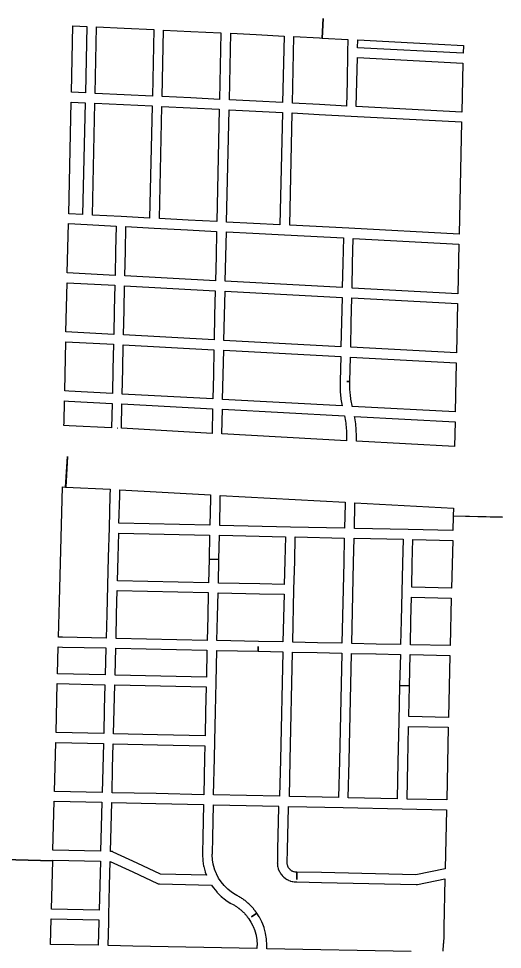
# Model space of a CAD drawing. Extents: x 0 to 1129, y 203 to 1017.
# Drawn here: x 334.1 to 389.6, y 424.4 to 531.2 of the extents above; entities that cross this region are included whole.
import ezdxf

# ---------------------------------------------------------------- set-up
doc = ezdxf.new("R2010")
doc.units = 0
doc.layers.get('0').update_dxf_attribs({"linetype": 'CONTINUOUS'})

msp = doc.modelspace()

# ---------------------------------------------------------------- linework, layer by layer
at = {"color": 1}
for points in [[(369.026734, 531.240932), (368.913845, 529.011377), (371.884222, 528.856154), (371.848956, 527.388599), (371.778378, 524.008977), (371.714889, 521.207932), (368.631622, 521.370221), (365.513044, 521.539555), (365.682378, 529.18071), (368.610444, 529.025488), (368.906778, 529.01149), (369.026734, 531.240932)], [(340.3106, 530.422488), (341.905178, 530.344888), (341.735845, 522.717821), (340.134222, 522.788377), (340.3106, 530.422488)], [(343.034067, 530.288444), (346.209044, 530.140266), (349.602778, 529.985043), (349.426378, 522.343865), (346.173778, 522.49911), (342.864734, 522.661377), (343.034067, 530.288444)], [(350.7246, 529.928599), (353.857266, 529.773377), (357.307444, 529.61111), (357.145178, 521.969932), (353.836111, 522.132221), (350.555266, 522.287421), (350.7246, 529.928599)], [(358.436333, 529.554666), (361.336155, 529.406488), (364.553489, 529.244221), (364.384155, 521.595999), (361.357333, 521.751199), (358.274067, 521.913488), (358.436333, 529.554666)], [(373.013111, 528.79971), (379.4266, 528.461043), (379.4266, 528.468042), (385.134556, 528.164665), (385.113332, 527.268621), (372.991865, 527.903598), (373.013111, 528.79971)], [(372.963711, 526.774822), (385.092222, 526.139845), (384.958155, 520.516556), (372.843778, 521.151556), (372.907266, 523.980822), (372.963711, 526.774822)], [(340.113044, 521.66012), (341.707622, 521.589564), (341.4254, 508.75552), (339.823778, 508.840187), (340.113044, 521.66012)], [(342.836511, 521.53312), (346.124378, 521.370854), (349.398155, 521.215609), (349.115933, 508.353342), (345.863333, 508.529742), (342.554289, 508.699076), (342.836511, 521.53312)], [(350.527044, 521.1586), (353.786734, 521.0034), (357.116956, 520.841111), (356.827667, 507.9506), (353.532734, 508.127), (350.244822, 508.296333), (350.527044, 521.1586)], [(358.245845, 520.784622), (361.293845, 520.622332), (364.355933, 520.467133), (364.066667, 507.576622), (361.032778, 507.738911), (357.956556, 507.89411), (358.245845, 520.784622)], [(365.484822, 520.410575), (368.568111, 520.241242), (372.237, 520.050731), (384.937, 519.380442), (384.647711, 506.504064), (371.968889, 507.174353), (365.195556, 507.520064), (365.484822, 520.410575)], [(339.795556, 507.717778), (341.940444, 507.597845), (345.263622, 507.428511), (345.207178, 504.578067), (345.143667, 501.769933), (339.661489, 502.059222), (339.795556, 507.717778)], [(346.392511, 507.372135), (349.645111, 507.195734), (353.469222, 506.998179), (356.799444, 506.828846), (356.743, 503.96429), (356.672444, 501.156179), (346.272556, 501.713556), (346.336067, 504.549912), (346.392511, 507.372135)], [(357.928333, 506.772401), (360.976333, 506.610135), (364.588778, 506.419623), (371.362111, 506.073912), (371.305667, 503.174068), (371.235111, 500.373023), (357.801333, 501.092668), (357.871889, 503.936068), (357.928333, 506.772401)], [(372.491, 506.017536), (384.626556, 505.375469), (384.492511, 499.67458), (372.364, 500.316647), (372.420444, 503.160024), (372.491, 506.017536)], [(339.640333, 500.930469), (345.115444, 500.64118), (345.059, 497.797802), (344.988444, 494.989691), (339.513333, 495.286024), (339.640333, 500.930469)], [(346.244333, 500.584735), (356.644222, 500.020291), (356.580734, 497.176913), (356.517222, 494.368802), (346.117333, 494.933247), (346.187889, 497.76958), (346.244333, 500.584735)], [(357.773111, 499.963914), (371.206889, 499.24427), (371.1434, 496.40087), (371.079889, 493.592759), (357.646111, 494.312425), (357.709622, 497.155826), (357.773111, 499.963914)], [(372.335778, 499.187826), (384.471333, 498.538714), (384.344333, 492.880136), (372.208778, 493.536314), (372.272289, 496.379692), (372.335778, 499.187826)], [(339.492155, 494.157248), (344.960222, 493.867959), (344.896734, 491.024582), (344.840289, 488.216471), (339.852, 488.484582), (339.365178, 488.512804), (339.492155, 494.157248)], [(346.089111, 493.811515), (356.489, 493.240026), (356.432556, 490.396626), (356.369044, 487.595582), (345.969178, 488.160026), (346.025622, 490.996359), (346.089111, 493.811515)], [(357.617889, 493.183582), (371.051667, 492.463915), (370.981111, 489.620537), (370.995109, 489.620537), (370.98811, 489.528804), (370.98811, 489.338315), (370.98811, 489.331316), (370.974112, 489.331316), (370.974112, 489.147872), (370.974112, 489.140873), (370.974112, 488.950361), (370.974112, 488.943362), (370.974112, 488.936363), (370.98811, 488.752919), (370.98811, 488.73892), (370.995109, 488.555476), (370.995109, 488.548477), (371.002108, 488.36501), (371.002108, 488.351012), (371.002108, 488.344012), (371.016107, 488.160568), (371.03733, 487.977124), (371.03733, 487.963125), (371.03733, 487.956126), (371.051328, 487.772659), (371.051328, 487.76566), (371.07955, 487.575149), (371.07955, 487.56815), (371.107772, 487.384705), (371.107772, 487.377706), (371.143062, 487.201329), (371.143062, 487.18733), (371.143062, 487.180331), (371.178328, 487.003954), (371.178328, 486.996954), (371.213594, 486.813487), (371.213594, 486.799489), (357.497594, 487.540311), (357.561106, 490.369578), (357.617889, 493.183582)], [(372.180556, 492.407516), (384.323178, 491.751338), (384.196155, 486.099849), (372.378111, 486.734849), (372.349889, 486.854805), (372.356888, 486.854805), (372.314532, 487.031182), (372.314532, 487.038182), (372.279266, 487.200471), (372.286265, 487.200471), (372.250998, 487.376848), (372.250998, 487.383847), (372.229775, 487.553181), (372.229775, 487.56018), (372.201553, 487.715379), (372.201553, 487.736602), (372.173331, 487.905936), (372.159332, 488.068225), (372.159332, 488.089448), (372.138109, 488.24467), (372.138109, 488.258668), (372.13111, 488.420935), (372.13111, 488.435159), (372.109887, 488.597425), (372.109887, 488.611424), (372.109887, 488.773713), (372.109887, 488.787711), (372.102888, 488.95), (372.102888, 488.963998), (372.102888, 489.126265), (372.102888, 489.140489), (372.102888, 489.302755), (372.102888, 489.316753), (372.109887, 489.493131), (372.109887, 489.584865), (371.742998, 489.598863), (372.109887, 489.591864), (372.180556, 492.407516)], [(339.344, 487.38396), (339.795556, 487.355738), (344.812067, 487.087627), (344.748556, 484.293627), (339.880222, 484.526449), (339.280511, 484.561738), (339.28751, 484.893338), (339.344, 487.38396)], [(345.940956, 487.031182), (356.340822, 486.466738), (356.284378, 483.637471), (345.877444, 484.237182), (345.940956, 487.031182)], [(357.469711, 486.410294), (371.489111, 485.648294), (371.531444, 485.450738), (371.524445, 485.450738), (371.566801, 485.239071), (371.566801, 485.232072), (371.602068, 485.034517), (371.595069, 485.034517), (371.630335, 484.822873), (371.630335, 484.815873), (371.658557, 484.611251), (371.658557, 484.604252), (371.67978, 484.413741), (371.672781, 484.413741), (371.694004, 484.202097), (371.694004, 484.187873), (371.708228, 483.990317), (371.708228, 483.976319), (371.715228, 483.778763), (371.715228, 483.764539), (371.722227, 483.566984), (371.722227, 483.552985), (371.736451, 483.362474), (371.736451, 483.341251), (371.736451, 483.150762), (371.736451, 483.143763), (371.722227, 482.932119), (371.722227, 482.798052), (357.41356, 483.58123), (357.41356, 483.595228), (357.469711, 486.410294)], [(372.646222, 485.585031), (384.175, 484.971186), (384.132667, 482.120742), (372.857889, 482.734586), (372.857889, 482.769853), (372.85089, 482.769853), (372.85089, 482.903919), (372.865114, 483.12263), (372.865114, 483.12963), (372.865114, 483.143628), (372.865114, 483.362361), (372.865114, 483.36936), (372.85089, 483.588094), (372.85089, 483.602092), (372.843891, 483.820803), (372.843891, 483.827802), (372.836892, 484.046513), (372.836892, 484.060737), (372.822668, 484.279448), (372.822668, 484.286447), (372.801444, 484.505158), (372.801444, 484.512157), (372.773222, 484.737935), (372.773222, 484.744934), (372.751999, 484.963668), (372.751999, 484.970667), (372.71671, 485.196444), (372.71671, 485.203444), (372.681421, 485.422177), (372.681421, 485.429176), (372.646222, 485.585031)], [(345.418822, 484.237408), (345.454111, 484.237408), (345.454111, 484.230409), (345.418822, 484.230409), (345.418822, 484.237408)], [(339.668556, 481.005964), (339.499222, 477.478186), (344.572155, 477.231253), (344.550932, 476.504519), (344.452154, 472.78623), (344.367488, 469.456008), (344.367488, 469.449009), (344.282821, 466.182275), (344.198154, 462.908498), (344.127599, 460.14272), (339.118154, 460.255609), (338.659555, 460.262608), (338.765377, 464.383052), (339.104043, 477.499319), (339.463865, 477.478096), (339.668556, 481.005964)], [(345.701044, 477.174808), (356.115044, 476.582142), (356.108045, 476.123519), (356.030423, 473.103742), (345.595267, 473.329519), (345.679934, 476.483341), (345.701044, 477.174808)], [(357.229845, 476.51863), (371.566734, 475.742519), (371.559734, 475.566142), (371.489179, 472.765075), (365.294401, 472.899119), (357.159334, 473.075519), (357.222846, 476.095297), (357.229845, 476.51863)], [(372.688556, 475.679031), (383.9986, 475.058142), (383.977377, 474.162075), (389.614754, 474.028008), (383.977377, 474.155031), (383.942088, 472.489919), (378.81271, 472.602808), (378.791487, 472.602808), (372.617865, 472.736853), (372.68842, 475.537919), (372.688556, 475.679031)], [(345.567, 472.20063), (356.002155, 471.974853), (355.938667, 469.209075), (357.067556, 469.180853), (357.131044, 471.94663), (364.708734, 471.784364), (364.645222, 469.011519), (364.574667, 466.309253), (361.759489, 466.365697), (357.004067, 466.464452), (357.067556, 469.180853), (355.938667, 469.194851), (355.875178, 466.492562), (345.425889, 466.725406), (345.496444, 469.427673), (345.567, 472.20063)], [(365.837622, 471.756142), (371.460889, 471.636186), (371.404444, 468.863341), (371.199845, 459.557075), (368.377622, 459.613519), (368.370623, 459.613519), (365.555468, 459.677031), (365.689512, 465.709519), (365.774179, 468.983297), (365.837622, 471.756142)], [(372.589778, 471.607964), (378.206, 471.488008), (378.142511, 468.72223), (378.071933, 465.455519), (377.987266, 462.181742), (377.930822, 459.408897), (375.136822, 459.472408), (375.115599, 459.472408), (372.328666, 459.528853), (372.533266, 468.835119), (372.589778, 471.607964)], [(379.327845, 471.459786), (383.913933, 471.361031), (383.779889, 465.885919), (379.214956, 465.984675), (379.2714, 468.694008), (379.327845, 471.459786)], [(345.397667, 465.596698), (355.846956, 465.363854), (355.790511, 462.661587), (355.727, 459.888742), (345.256556, 460.11452), (345.327111, 462.880298), (345.397667, 465.596698)], [(356.975845, 465.335699), (361.731266, 465.236944), (364.546444, 465.180499), (364.426511, 459.705388), (361.604289, 459.761833), (356.841778, 459.860588), (356.912333, 462.633433), (356.975845, 465.335699)], [(379.186734, 464.855921), (383.751667, 464.750099), (383.617622, 459.289099), (379.059711, 459.38081), (379.116155, 462.153655), (379.186734, 464.855921)], [(338.6314, 459.134238), (339.097044, 459.127239), (344.099444, 459.01435), (344.014778, 455.931084), (338.539667, 456.051017), (338.6314, 459.134238)], [(345.228333, 458.986128), (355.684667, 458.76035), (355.628222, 455.684128), (345.143667, 455.902862), (345.228333, 458.986128)], [(361.590155, 459.19775), (361.583156, 458.633305), (364.398334, 458.576861), (364.130201, 446.187305), (364.03849, 441.996282), (356.460823, 442.151527), (356.559601, 446.363683), (356.601934, 448.339238), (356.67249, 451.718861), (356.743045, 455.084349), (356.813601, 458.73206), (361.576112, 458.633305), (361.590155, 459.19775)], [(365.527178, 458.548706), (368.356444, 458.485195), (371.171622, 458.42875), (370.896444, 446.046262), (370.804734, 441.848195), (365.167333, 441.968128), (365.259044, 446.159151), (365.527178, 458.548706)], [(372.300511, 458.400528), (375.087444, 458.344084), (375.108668, 458.344084), (377.902668, 458.280572), (377.818001, 454.703417), (378.94689, 454.675195), (379.031556, 458.25235), (383.589468, 458.160639), (383.427179, 451.048639), (378.876357, 451.147417), (378.94689, 454.675195), (377.818001, 454.689193), (377.733334, 450.611082), (377.620445, 445.897971), (377.535779, 441.69286), (371.926623, 441.81986), (372.025401, 446.017927), (372.300511, 458.400528)], [(338.511444, 454.922083), (343.986556, 454.80215), (343.908956, 451.994039), (343.845444, 449.185927), (338.370333, 449.305861), (338.511444, 454.922083)], [(345.115444, 454.772889), (355.6, 454.554155), (355.543556, 451.731933), (355.487111, 448.930889), (350.033178, 449.043778), (344.960222, 449.156667), (345.037845, 451.964778), (345.115444, 454.772889)], [(378.848067, 450.017332), (383.398889, 449.918554), (383.222511, 441.578887), (378.6646, 441.677665), (378.749266, 445.868665), (378.848067, 450.017332)], [(338.342111, 448.17582), (343.817222, 448.055887), (343.739622, 445.240709), (343.669044, 442.432621), (338.186889, 442.559598), (338.342111, 448.17582)], [(344.932, 448.027665), (350.004956, 447.914776), (355.458889, 447.801887), (355.430667, 446.390776), (355.331889, 442.178621), (349.856778, 442.298554), (344.797933, 442.404398), (344.861444, 445.212487), (344.932, 448.027665)], [(338.158667, 441.430777), (343.640822, 441.303799), (343.563222, 438.495666), (343.492667, 435.687577), (338.017556, 435.800466), (338.158667, 441.430777)], [(344.769711, 441.275577), (349.828556, 441.169733), (355.303667, 441.049799), (355.226067, 437.289177), (355.190778, 435.482955), (355.190778, 435.461732), (355.183779, 435.327665), (355.183779, 435.306442), (355.183779, 435.271175), (355.219068, 434.657331), (355.219068, 434.622064), (355.226067, 434.593842), (355.317778, 433.987064), (355.317778, 433.958842), (355.331776, 433.937619), (355.486998, 433.337885), (355.493997, 433.309663), (355.508221, 433.281441), (355.642266, 432.949841), (350.371777, 433.069774), (347.676532, 434.33273), (344.946043, 435.60273), (344.840221, 435.659174), (344.727332, 435.666174), (344.621488, 435.666174), (344.692043, 438.467218), (344.769711, 441.275577)], [(379.151083, 424.179887), (362.563483, 424.504443), (362.570482, 424.744332), (362.570482, 424.75833), (362.577482, 424.899441), (362.577482, 424.920664), (362.577482, 424.955953), (362.542215, 425.569775), (362.542215, 425.605064), (362.535216, 425.626287), (362.436416, 426.240132), (362.436416, 426.275398), (362.429417, 426.296622), (362.274194, 426.889288), (362.260196, 426.924555), (362.246198, 426.952777), (362.027487, 427.524288), (362.013263, 427.55251), (362.006264, 427.580733), (361.724042, 428.124022), (361.710043, 428.152244), (361.68882, 428.180466), (361.43482, 428.575577), (360.806865, 428.159288), (361.420687, 428.589666), (361.371309, 428.674332), (361.357311, 428.674332), (361.357311, 428.681332), (361.237378, 428.836554), (361.237378, 428.850552), (361.230378, 428.857551), (361.166867, 428.935151), (361.166867, 428.94215), (361.096334, 429.012683), (361.096334, 429.026907), (361.089335, 429.033906), (361.025824, 429.104462), (361.025824, 429.111461), (360.955291, 429.181994), (360.955291, 429.188993), (360.948292, 429.202991), (360.88478, 429.273547), (360.877781, 429.280546), (360.807226, 429.351079), (360.807226, 429.358078), (360.73667, 429.428633), (360.722672, 429.428633), (360.722672, 429.435633), (360.652116, 429.506211), (360.645117, 429.520209), (360.567495, 429.590787), (360.567495, 429.597786), (360.496939, 429.661275), (360.48994, 429.668274), (360.41234, 429.73883), (360.398342, 429.745829), (360.327787, 429.80934), (360.320788, 429.816339), (360.243188, 429.879828), (360.243188, 429.886827), (360.236189, 429.886827), (360.165656, 429.950338), (360.151432, 429.957337), (360.144433, 429.957337), (360.06681, 430.020826), (360.06681, 430.027825), (359.98921, 430.077225), (359.975212, 430.091223), (359.890545, 430.147668), (359.798834, 430.211179), (359.714168, 430.274668), (359.707169, 430.274668), (359.707169, 430.281667), (359.615435, 430.338111), (359.530769, 430.394556), (359.51677, 430.394556), (359.432104, 430.451), (359.425105, 430.457999), (359.333371, 430.500333), (359.333371, 430.514331), (359.326372, 430.514331), (359.234661, 430.563709), (359.227662, 430.563709), (359.142995, 430.606065), (359.142995, 430.620063), (359.128997, 430.620063), (358.945553, 430.711796), (358.522219, 430.986952), (358.091819, 431.332685), (358.049508, 431.367974), (357.696708, 431.720729), (357.661441, 431.763085), (357.31573, 432.193463), (357.040553, 432.616796), (356.786553, 433.110685), (356.786553, 433.124683), (356.75833, 433.167017), (356.581953, 433.625639), (356.567729, 433.675017), (356.567729, 433.689015), (356.426618, 434.225237), (356.341951, 434.719126), (356.306684, 435.276504), (356.306684, 435.297727), (356.306684, 435.332993), (356.320683, 435.41766), (356.320683, 435.424659), (356.320683, 435.431658), (356.355972, 437.266103), (356.432556, 441.021532)], [(356.432556, 441.021532), (363.9326, 440.866287), (363.925601, 440.823977), (363.918602, 440.788687), (363.918602, 440.753398), (363.812757, 435.885088), (363.77749, 434.438687), (363.77749, 434.410465), (363.77749, 434.396467), (363.770491, 434.361201), (363.77749, 434.325911), (363.78449, 434.156578), (363.78449, 434.128356), (363.78449, 434.100134), (363.812712, 433.937867), (363.82671, 433.902578), (363.833709, 433.874356), (363.87602, 433.705023), (363.883019, 433.6768), (363.890018, 433.655577), (363.953507, 433.486244), (363.960506, 433.458022), (363.981729, 433.443798), (364.052285, 433.281531), (364.066283, 433.253309), (364.087506, 433.232086), (364.186261, 433.090975), (364.19326, 433.062753), (364.207258, 433.041529), (364.327192, 432.914529), (364.341416, 432.886307), (364.362639, 432.865084), (364.482594, 432.745128), (364.503818, 432.723905), (364.525041, 432.702682), (364.659108, 432.596838), (364.68733, 432.575614), (364.701328, 432.561616), (364.842439, 432.469905), (364.870661, 432.455681), (364.898884, 432.434458), (365.054106, 432.363903), (365.082328, 432.349904), (365.11055, 432.335906), (365.265772, 432.279462), (365.293995, 432.272463), (365.322217, 432.258239), (365.49155, 432.215928), (365.512773, 432.208929), (365.548062, 432.20193), (365.717396, 432.173707), (365.745618, 432.173707), (365.780907, 432.173707), (365.95024, 432.166708), (365.964239, 432.166708), (365.971238, 432.166708), (366.006527, 432.166708), (368.828749, 432.10322), (379.729571, 431.863308), (379.79306, 431.863308), (379.856571, 431.870307), (383.024527, 432.512351), (382.897504, 426.945529), (382.897504, 426.910263), (382.876281, 426.035374), (382.876281, 425.943641), (382.840992, 425.139307), (382.826994, 425.033463), (382.777594, 424.229152)], [(365.068556, 440.838065), (371.333889, 440.704021), (378.100155, 440.548799), (378.100155, 440.562797), (383.194289, 440.449908), (383.046111, 433.669508), (379.6806, 432.992174), (368.8574, 433.232086), (366.028111, 433.295575), (366.006888, 432.448908), (366.006888, 433.295575), (365.999889, 433.295575), (365.971667, 433.295575), (365.844667, 433.302574), (365.830668, 433.302574), (365.71778, 433.316798), (365.675446, 433.330796), (365.668447, 433.330796), (365.569647, 433.373152), (365.513202, 433.38715), (365.463825, 433.415372), (365.456826, 433.422371), (365.365115, 433.478816), (365.322781, 433.514105), (365.287492, 433.535328), (365.280493, 433.549326), (365.231093, 433.584593), (365.195826, 433.619882), (365.16056, 433.662215), (365.125271, 433.704548), (365.089982, 433.746882), (365.068759, 433.796282), (365.068759, 433.803281), (365.005247, 433.902059), (364.984024, 433.944392), (364.970026, 434.007881), (364.93476, 434.099614), (364.93476, 434.120838), (364.920536, 434.219638), (364.920536, 434.226637), (364.906537, 434.276037), (364.906537, 434.339526), (364.906537, 434.360749), (364.906537, 434.374747), (364.906537, 434.381746), (364.941804, 435.856369), (365.047649, 440.710591), (365.047649, 440.724589), (365.068556, 440.838065)], [(332.344889, 434.74211), (337.989333, 434.608066), (337.989333, 434.671577), (343.464444, 434.558688), (343.386822, 431.757622), (343.316289, 428.942466), (337.848222, 429.055355), (337.989333, 434.593955), (332.344889, 434.74211)], [(344.593333, 434.530466), (347.196822, 433.309844), (350.004956, 431.99751), (350.110778, 431.941066), (350.230734, 431.941066), (356.227933, 431.806999), (356.397266, 431.538911), (356.41149, 431.510688), (356.432714, 431.496464), (356.820758, 431.016687), (356.834982, 430.988464), (356.856205, 430.974466), (357.293649, 430.529955), (357.314873, 430.515957), (357.343095, 430.494734), (357.815806, 430.106667), (357.844028, 430.092668), (357.858026, 430.071445), (358.380137, 429.739823), (358.408359, 429.7186), (358.436582, 429.711601), (358.612982, 429.626934), (358.619981, 429.612936), (358.690537, 429.570602), (358.697536, 429.570602), (358.768069, 429.535336), (358.775068, 429.528337), (358.845623, 429.486004), (358.859622, 429.486004), (358.930177, 429.436603), (358.937176, 429.436603), (359.007754, 429.387226), (359.078287, 429.344892), (359.085286, 429.330894), (359.155842, 429.288561), (359.226398, 429.239161), (359.233397, 429.239161), (359.296885, 429.182716), (359.303884, 429.182716), (359.374463, 429.133339), (359.388461, 429.11934), (359.444905, 429.077007), (359.459129, 429.070008), (359.515574, 429.013564), (359.586107, 428.964186), (359.600331, 428.957187), (359.649708, 428.900742), (359.656707, 428.893743), (359.720196, 428.837299), (359.727195, 428.8303), (359.790706, 428.7809), (359.790706, 428.766901), (359.854218, 428.717524), (359.861217, 428.710525), (359.917661, 428.65408), (359.92466, 428.647081), (359.988172, 428.583592), (359.988172, 428.576593), (360.037549, 428.520149), (360.044548, 428.505925), (360.100993, 428.44948), (360.107992, 428.442481), (360.15737, 428.378993), (360.220881, 428.308414), (360.22788, 428.301415), (360.27728, 428.237927), (360.284279, 428.230927), (360.326613, 428.18155), (360.347836, 428.160327), (360.439569, 428.019216), (360.453567, 428.012217), (360.495901, 427.948705), (360.742834, 427.560661), (360.975679, 427.11615), (361.003901, 427.06675), (361.180301, 426.601105), (361.194299, 426.544661), (361.328366, 426.057816), (361.335365, 426.008439), (361.412988, 425.514527), (361.412988, 425.507528), (361.448254, 424.950128), (361.448254, 424.90075), (361.441255, 424.801973), (361.441255, 424.794974), (361.441255, 424.78075), (361.434256, 424.533816), (347.196122, 424.808972), (344.338633, 424.865416), (344.4233, 427.567705), (344.4233, 427.581703), (344.430299, 428.364859), (344.514966, 431.723303), (344.593333, 434.530466)], [(337.82, 427.926579), (343.295111, 427.81369), (343.295111, 427.602001), (343.295111, 427.588003), (343.210444, 424.892758), (337.735333, 424.998602), (337.82, 427.926579)]]:
    msp.add_lwpolyline(points, dxfattribs=at)

doc.saveas('drawing.dxf')
